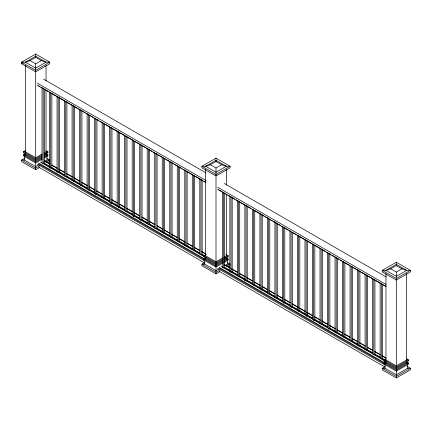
<?xml version="1.0" encoding="UTF-8"?>
<svg xmlns="http://www.w3.org/2000/svg" width="432" height="432" viewBox="0 0 432 432"><rect width="100%" height="100%" fill="white"/><g stroke="black" fill="none" stroke-linecap="round" stroke-linejoin="round"><path stroke-width="0.65" d="M35.689 54.038L21.6 62.17L21.6 63.736L35.689 71.869L49.772 63.736L49.772 62.17L35.689 54.038L35.689 57.359L30.051 60.61L25.358 62.17L21.6 62.17L35.689 70.303L49.772 62.17L46.019 62.17L41.321 60.61L35.689 57.359M30.051 60.61L35.689 63.86L41.321 60.61M25.801 150.385L23.479 151.729L23.479 152.771L35.689 159.818L42.082 156.125M25.801 153.511L23.479 154.856L23.479 155.893L35.689 162.945L42.082 159.251M24.98 158.107L21.6 160.061L21.6 161.622L35.689 169.754L39.631 167.481M42.001 154.051L35.689 157.696L25.358 151.729L23.479 151.729L35.689 158.776L42.082 155.088M44.296 152.723L46.019 151.729L47.898 151.729L47.898 152.771L44.41 154.786M44.41 153.743L47.898 151.729L46.154 150.725M42.001 157.172L35.689 160.817L25.358 154.856L23.479 154.856L35.689 161.903L42.082 158.209M44.296 155.849L46.019 154.856L47.898 154.856L47.898 155.893L44.41 157.907M44.41 156.87L47.898 154.856L46.154 153.846M38.502 164.943L35.689 166.568L24.419 160.061L21.6 160.061L35.689 168.194L39.631 165.915M44.701 161.363L46.958 160.061L49.772 160.061L49.772 161.622L47.52 162.923M45.83 162.34L49.772 160.061L46.958 158.436M88.668 190.269L89.451 189.815L89.451 115.106M103.696 198.941L104.479 198.493L104.479 123.779M111.208 203.283L111.991 202.829L111.991 128.115M118.724 207.619L119.502 207.166L119.502 132.457M216 158.139L201.911 166.277L201.911 167.837L216 175.97L230.089 167.837L230.089 166.277L216 158.139L216 161.46L210.368 164.711L205.67 166.277L201.911 166.277L216 174.409L230.089 166.277L226.33 166.277L221.632 164.711L216 161.46M126.236 211.955L127.019 211.507L127.019 136.793M205.67 166.795L205.67 166.277L216 160.31L226.33 166.277L226.33 166.795M210.368 164.711L216 167.967L221.632 164.711M133.747 216.297L134.53 215.843L134.53 141.129M226.33 166.277L216 172.238L205.67 166.277M141.259 220.633L142.042 220.18M222.977 259.897L216 263.925L203.791 256.873L203.791 255.83L206.118 254.491M206.118 257.612L203.791 258.957L203.791 259.999L216 267.046L222.977 263.018M204.73 262.537L201.911 264.163L201.911 265.723L216 273.861L219.942 271.582M222.885 257.823L216 261.797L205.67 255.83L203.791 255.83M224.608 256.824L226.33 255.83L228.209 255.83L228.209 256.873L224.138 259.222M222.977 258.854L216 262.883L201.447 254.475M224.138 258.179L228.209 255.83L225.882 254.491M222.885 260.944L216 264.919L205.67 258.957L203.791 258.957L216 266.004L222.977 261.976M224.608 259.951L226.33 258.957L228.209 258.957L228.209 259.999L224.138 262.348M224.138 261.306L228.209 258.957L225.882 257.612M218.819 269.044L216 270.67L204.73 264.163L201.911 264.163L216 272.295L219.942 270.022M225.018 265.464L227.27 264.163L230.089 264.163L227.27 262.537M226.708 266.117L230.089 264.163M227.831 267.025L230.089 265.723M261.468 290.034L262.251 289.58L262.251 214.871M276.496 298.712L277.279 298.258L277.279 223.544M284.008 303.048L284.791 302.594L284.791 227.88M291.524 307.384L292.302 306.931L292.302 232.222L296.357 234.581M299.036 311.72L299.819 311.272L299.819 236.558M396.311 262.246L382.228 270.378L382.228 271.939L396.311 280.071L410.4 271.939L410.4 270.378L396.311 262.246L396.311 265.561L390.679 268.817L385.981 270.378L382.228 270.378L396.311 278.51L410.4 270.378L406.642 270.378L401.949 268.817L396.311 265.561M306.547 316.062L307.33 315.608L307.33 240.894M385.981 270.896L385.981 270.378L396.311 264.411L406.642 270.378L406.642 270.896M390.679 268.817L396.311 272.068L401.949 268.817M314.059 320.398L314.842 319.945L314.842 245.23M406.642 270.378L396.311 276.34L385.981 270.378M321.575 324.734L322.358 324.281L322.358 249.572M329.087 329.071L329.87 328.622M406.199 358.592L408.521 359.937L408.521 360.974L396.311 368.026L384.102 360.974L384.102 359.937L385.846 358.927M385.846 362.054L384.102 363.058L384.102 364.1L396.311 371.147L408.521 364.1L408.521 363.058L406.199 361.719M385.042 366.638L382.228 368.264L382.228 369.83L396.311 377.962L410.4 369.83L410.4 368.264L407.02 366.314M407.581 368.264L396.311 374.771L385.042 368.264L382.228 368.264L396.311 376.402L410.4 368.264L407.581 368.264L407.581 364.1M21.6 63.736L22.853 63.736M46.645 152.771L47.898 152.771M384.102 359.937L385.981 359.937L396.311 365.899L406.642 359.937L408.521 359.937L396.311 366.984L382.055 358.749M384.102 360.974L385.355 360.974M385.981 363.058L384.102 363.058L396.311 370.105L408.521 363.058L406.642 363.058L396.311 369.025L385.981 363.058L385.981 361.751M43.648 79.196L206.134 173.005M224.257 183.465L386.159 276.939M37.076 82.993L205.994 180.511M217.679 187.261L386.014 284.445M38.599 85.768L39.771 86.443M40.937 87.118L47.952 91.168M49.118 91.843L77.177 108.038M78.343 108.713L85.358 112.763M86.53 113.438L90.617 115.803M91.789 116.478L93.539 117.488M94.711 118.163L95.877 118.838M97.049 119.513L98.804 120.523M99.97 121.198L101.725 122.213M102.892 122.888L104.063 123.563M105.23 124.238L109.323 126.598M110.489 127.273L112.244 128.288M113.411 128.963L133.288 140.432M134.455 141.107L141.469 145.157M142.636 145.832L146.729 148.198M147.895 148.873L151.988 151.232M153.16 151.907L154.91 152.923M156.082 153.598L157.248 154.273M158.42 154.948L163.096 157.642M164.263 158.317L165.434 158.992M166.601 159.667L173.615 163.717M174.782 164.392L181.796 168.442M182.968 169.117L194.654 175.867M195.826 176.542L202.84 180.592M204.007 181.267L205.762 182.277M218.619 189.702L221.54 191.387M222.712 192.062L224.467 193.077M225.634 193.752L226.805 194.427M227.972 195.102L234.986 199.152M236.153 199.827L250.765 208.262M251.937 208.937L264.211 216.022M265.378 216.697L269.471 219.062M270.637 219.737L272.392 220.747M273.564 221.422L277.652 223.787M278.824 224.462L280.573 225.472M281.745 226.147L282.911 226.822M284.083 227.497L288.176 229.856M289.343 230.531L291.098 231.547L291.13 307.611M297.524 235.256L312.136 243.691M313.308 244.366L320.323 248.416M321.489 249.091L325.582 251.456M326.749 252.131L330.842 254.491M332.008 255.166L333.763 256.181M334.935 256.856L339.023 259.216M340.195 259.891L341.944 260.901M343.116 261.576L344.282 262.251M345.454 262.926L349.542 265.291M351.297 266.301L352.469 266.976M353.635 267.651L360.65 271.701M361.816 272.376L381.694 283.851M382.86 284.526L385.781 286.211M37.076 85.158L205.994 182.682M217.679 189.432L386.014 286.616M44.237 160.591L50.08 163.966M51.835 164.981L57.094 168.016M58.844 169.031L64.692 172.406M67.03 173.756L72.29 176.791M74.045 177.8L79.888 181.175M81.643 182.191L87.485 185.566M89.24 186.575L95.083 189.95M96.838 190.966L102.098 194M104.436 195.35L109.696 198.385M111.451 199.4L117.293 202.775M119.632 204.125L124.891 207.16M126.646 208.175L132.489 211.55M134.244 212.56L139.504 215.595M141.842 216.945L147.69 220.32M149.44 221.335L154.699 224.37M157.037 225.72L162.886 229.095M164.635 230.105L169.9 233.145M171.65 234.155L177.498 237.53M179.248 238.545L185.096 241.92M186.851 242.93L192.694 246.305M194.449 247.315L199.708 250.355M202.046 251.705L206.134 254.065M224.257 264.524L230.099 267.899M231.854 268.915L237.114 271.949M239.452 273.299L245.295 276.674M247.05 277.69L252.31 280.724M254.648 282.074L260.491 285.449M262.246 286.459L267.505 289.499M269.26 290.509L275.103 293.884M276.858 294.899L282.701 298.274M284.456 299.284L290.304 302.659M292.054 303.669L297.902 307.044M299.651 308.059L305.5 311.434M306.666 312.109L312.514 315.484M314.852 316.834L320.112 319.869M321.862 320.879L327.71 324.254M330.048 325.604L335.308 328.644M337.063 329.654L342.905 333.029M344.66 334.044L349.92 337.079M352.258 338.429L358.101 341.804M359.856 342.814L365.116 345.854M367.454 347.204L372.713 350.239M375.052 351.589L380.311 354.623M382.066 355.639L386.159 357.998M44.464 160.996L49.723 164.036M51.478 165.046L57.321 168.421M59.076 169.43L64.336 172.471M66.674 173.821L72.517 177.196M74.272 178.205L79.531 181.246M81.869 182.596L87.718 185.971M89.467 186.98L94.732 190.015M96.482 191.03L102.33 194.405M104.08 195.415L109.928 198.79M111.677 199.805L117.526 203.18M119.281 204.19L125.123 207.565M126.878 208.575L132.138 211.615M133.888 212.625L139.736 216M142.074 217.35L147.334 220.39M149.089 221.4L154.931 224.775M157.27 226.125L162.529 229.16M164.284 230.175L170.127 233.55M171.882 234.56L177.142 237.6M179.48 238.95L185.323 242.32M187.078 243.335L192.337 246.37M194.675 247.72L199.935 250.76M201.69 251.77L205.783 254.135M224.483 264.929L230.332 268.304M231.498 268.979L237.346 272.354M239.679 273.704L244.944 276.739M246.694 277.754L252.542 281.129M254.88 282.479L260.14 285.514M261.889 286.529L267.737 289.904M269.492 290.914L274.752 293.949M277.09 295.299L282.933 298.674M284.688 299.689L289.948 302.724M292.286 304.074L298.129 307.449M299.884 308.464L305.143 311.499M306.898 312.509L312.741 315.884M314.496 316.899L320.339 320.274M322.094 321.284L327.937 324.659M329.692 325.674L335.534 329.044M337.289 330.059L342.549 333.094M344.304 334.109L350.147 337.484M352.485 338.834L357.745 341.869M359.5 342.884L365.348 346.253M367.681 347.603L372.357 350.303M374.695 351.653L380.543 355.028M382.293 356.044L385.803 358.069M43.637 162.826L50.069 166.536M51.818 167.546L57.078 170.586M58.833 171.596L64.681 174.971M66.431 175.986L72.279 179.361M74.029 180.371L79.877 183.746M81.626 184.756L87.475 188.131M89.23 189.146L95.072 192.521M96.827 193.531L102.087 196.571M103.837 197.581L109.685 200.956M111.44 201.965L117.283 205.34M119.038 206.356L124.88 209.731M126.635 210.74L132.478 214.115M134.233 215.131L139.493 218.165M141.248 219.175L147.674 222.89M149.429 223.9L154.688 226.94M156.443 227.95L162.869 231.665M164.041 232.34L169.884 235.715M171.639 236.725L177.482 240.1M179.237 241.11L185.085 244.485M186.835 245.5L192.683 248.875M194.432 249.885L199.692 252.925M201.447 253.935L204.368 255.62M224.24 267.095L230.089 270.47M231.844 271.48L237.103 274.52M239.441 275.87L245.284 279.245M247.039 280.255L252.299 283.295M254.054 284.305L260.48 288.02M261.652 288.689L267.494 292.064M269.249 293.08L275.092 296.455M276.847 297.464L282.69 300.839M284.445 301.855L290.288 305.23M292.043 306.239L297.886 309.614M299.057 310.289L305.483 313.999M306.655 314.674L312.498 318.049M314.253 319.064L320.096 322.439M321.851 323.449L327.694 326.824M329.449 327.834L335.297 331.209M336.463 331.884L342.895 335.599M344.644 336.609L349.909 339.649M351.659 340.659L358.09 344.369M359.845 345.384L365.105 348.419M366.854 349.434L372.703 352.809M374.452 353.819L380.3 357.194M382.055 358.209L384.977 359.894M43.637 163.366L50.069 167.076M51.235 167.751L57.078 171.126M58.833 172.141L64.681 175.516M66.431 176.526L72.279 179.901M74.029 180.911L79.877 184.286M81.043 184.961L87.475 188.676M88.641 189.351L95.072 193.061M96.239 193.736L102.087 197.111M103.837 198.121L109.685 201.496M111.44 202.511L117.283 205.886M119.038 206.896L124.88 210.271M126.635 211.286L132.478 214.661M134.233 215.671L139.493 218.705M141.248 219.721L147.674 223.43M148.846 224.105L154.688 227.48M156.443 228.496L162.869 232.205M164.041 232.88L169.884 236.255M171.639 237.265L177.482 240.64M179.237 241.655L185.085 245.03M186.835 246.04L192.683 249.415M194.432 250.43L199.692 253.465M224.24 267.64L230.089 271.01M231.844 272.025L237.103 275.06M238.853 276.075L245.284 279.785M246.451 280.46L252.299 283.835M254.054 284.85L260.48 288.56M261.652 289.235L267.494 292.61M269.249 293.62L275.092 296.995M276.847 298.01L282.69 301.385M283.862 302.06L290.288 305.77M292.043 306.779L297.886 310.154M299.057 310.829L305.483 314.545M306.655 315.22L312.498 318.595M314.253 319.604L320.096 322.979M321.851 323.989L327.694 327.364M329.449 328.379L335.297 331.754M336.463 332.429L342.895 336.139M344.644 337.154L349.909 340.189M351.659 341.199L358.09 344.914M359.845 345.924L365.105 348.964M366.854 349.974L372.703 353.349M374.452 354.364L380.3 357.734M40.36 162.016L204.017 256.5M220.968 266.29L385.204 361.109M38.599 163.031L204.595 258.871M219.202 267.305L385.198 363.139M38.599 163.847L204.007 259.346M219.202 268.115L384.026 363.28M37.66 164.387L204.822 260.901M217.679 268.321L384.842 364.835M38.831 167.233L204.822 263.066M219.434 271.501L384.842 367M406.642 273.591L406.642 360.407M406.642 361.751L406.642 363.771M396.311 272.068L396.311 377.962M385.981 273.591L385.981 360.407M385.042 364.1L385.042 368.264M382.46 284.272L382.46 358.987M381.289 283.603L381.289 358.987M380.111 282.928L380.111 358.312M374.949 279.936L374.949 353.975M373.772 279.266L373.772 354.65M372.6 278.586L372.6 353.975M367.432 275.594L367.432 349.634M366.26 274.93L366.26 350.314M365.089 274.25L365.089 349.634M359.921 271.258L359.921 345.973M358.749 269.919L358.749 345.978M357.572 269.914L357.572 345.298M352.409 266.922L352.409 340.961M351.232 266.252L351.232 341.636M350.06 265.572L350.06 340.961M344.898 262.586L344.898 337.295M343.721 261.916L343.721 337.3M342.549 261.236L342.549 336.625M337.381 258.244L337.381 332.959M336.209 257.575L336.209 332.964M335.032 256.9L335.032 332.284M329.87 253.908L329.87 327.947M328.698 253.238L328.698 329.297M327.521 252.563L327.521 327.947M321.181 248.902L321.181 324.286M320.009 248.222L320.009 323.611M313.67 244.566L313.67 320.625M312.498 243.886L312.498 319.275M306.158 240.224L306.158 316.283M304.981 239.549L304.981 314.933M298.642 235.888L298.642 311.278M297.47 235.213L297.47 310.597M289.958 230.872L289.958 306.261M283.619 227.216L283.619 303.275M282.442 226.535L282.442 301.919M276.102 222.874L276.102 298.264M274.93 221.524L274.93 297.583M269.768 219.208L269.768 293.922M268.591 218.538L268.591 293.922M267.419 217.863L267.419 293.247M261.079 214.202L261.079 289.586M259.902 213.521L259.902 288.911M254.74 210.53L254.74 285.244M253.568 209.866L253.568 285.25M252.391 209.185L252.391 284.569M247.228 206.194L247.228 280.908M246.051 205.524L246.051 280.913M244.879 204.849L244.879 280.908M239.711 201.857L239.711 276.572M238.54 201.188L238.54 276.572M237.368 200.513L237.368 275.897M232.2 197.521L232.2 272.23M231.028 196.852L231.028 272.236M229.851 196.171L229.851 272.23M227.27 259.999L227.27 264.163M226.33 169.49L226.33 184.966M226.33 194.389L226.33 255.631M226.33 257.65L226.33 259.67M224.689 193.18L224.689 267.894M223.511 192.515L223.511 267.899M222.34 191.835L222.34 267.894M216 167.967L216 273.861M205.67 169.49L205.67 255.631M205.67 257.65L205.67 259.67M204.73 259.999L204.73 264.163M202.149 180.171L202.149 254.21M200.972 179.501L200.972 254.885M199.8 178.821L199.8 254.21M194.632 175.829L194.632 249.869M193.46 175.16L193.46 250.549M192.289 174.485L192.289 249.869M187.121 171.493L187.121 246.208M185.949 170.824L185.949 246.213M184.772 170.149L184.772 245.533M179.609 167.157L179.609 241.196M178.432 166.487L178.432 241.871M177.26 165.807L177.26 241.196M172.098 162.815L172.098 237.53M170.921 162.151L170.921 237.535M169.749 161.471L169.749 236.86M164.581 158.479L164.581 232.519M163.409 157.81L163.409 233.199M162.232 157.135L162.232 232.519M157.07 154.143L157.07 228.182M155.898 153.473L155.898 228.863M154.721 152.798L154.721 228.182M149.558 149.807L149.558 224.516M148.381 149.137L148.381 224.521M147.209 148.457L147.209 223.846M142.042 145.465L142.042 219.505M140.87 144.801L140.87 220.86M139.698 144.121L139.698 219.505M133.358 140.459L133.358 216.518M132.181 139.784L132.181 215.168M125.842 136.123L125.842 211.507M124.67 135.448L124.67 210.832M118.33 131.787L118.33 207.846M117.158 131.107L117.158 206.496M110.819 127.451L110.819 203.51M109.642 126.77L109.642 202.154M103.302 123.109L103.302 198.499M102.13 122.434L102.13 197.818M96.968 119.443L96.968 194.157M95.791 118.773L95.791 194.832M94.619 118.098L94.619 193.482M88.279 114.437L88.279 189.821M87.102 113.756L87.102 189.146M81.94 110.765L81.94 185.479M80.768 110.101L80.768 185.485M79.591 109.42L79.591 184.804M74.428 106.429L74.428 181.143M73.251 105.759L73.251 181.818M72.079 105.084L72.079 180.468M66.911 102.092L66.911 176.807M65.74 101.423L65.74 176.807M64.568 100.748L64.568 176.132M59.4 97.081L59.4 172.465M58.228 97.087L58.228 172.471M57.051 96.406L57.051 172.465M51.889 93.415L51.889 168.129M50.711 92.75L50.711 168.134M49.54 92.07L49.54 168.129M46.958 155.893L46.958 160.061M46.019 65.383L46.019 80.865M46.019 90.283L46.019 151.529M46.019 153.549L46.019 154.894M44.372 89.078L44.372 163.118M43.2 88.409L43.2 163.798M42.028 87.734L42.028 163.118M35.689 63.86L35.689 169.754M25.358 65.383L25.358 152.199M25.358 153.549L25.358 155.563M24.419 155.893L24.419 160.061M35.689 56.209L25.358 62.17L35.689 68.137L46.019 62.17L35.689 56.209"/></g></svg>
